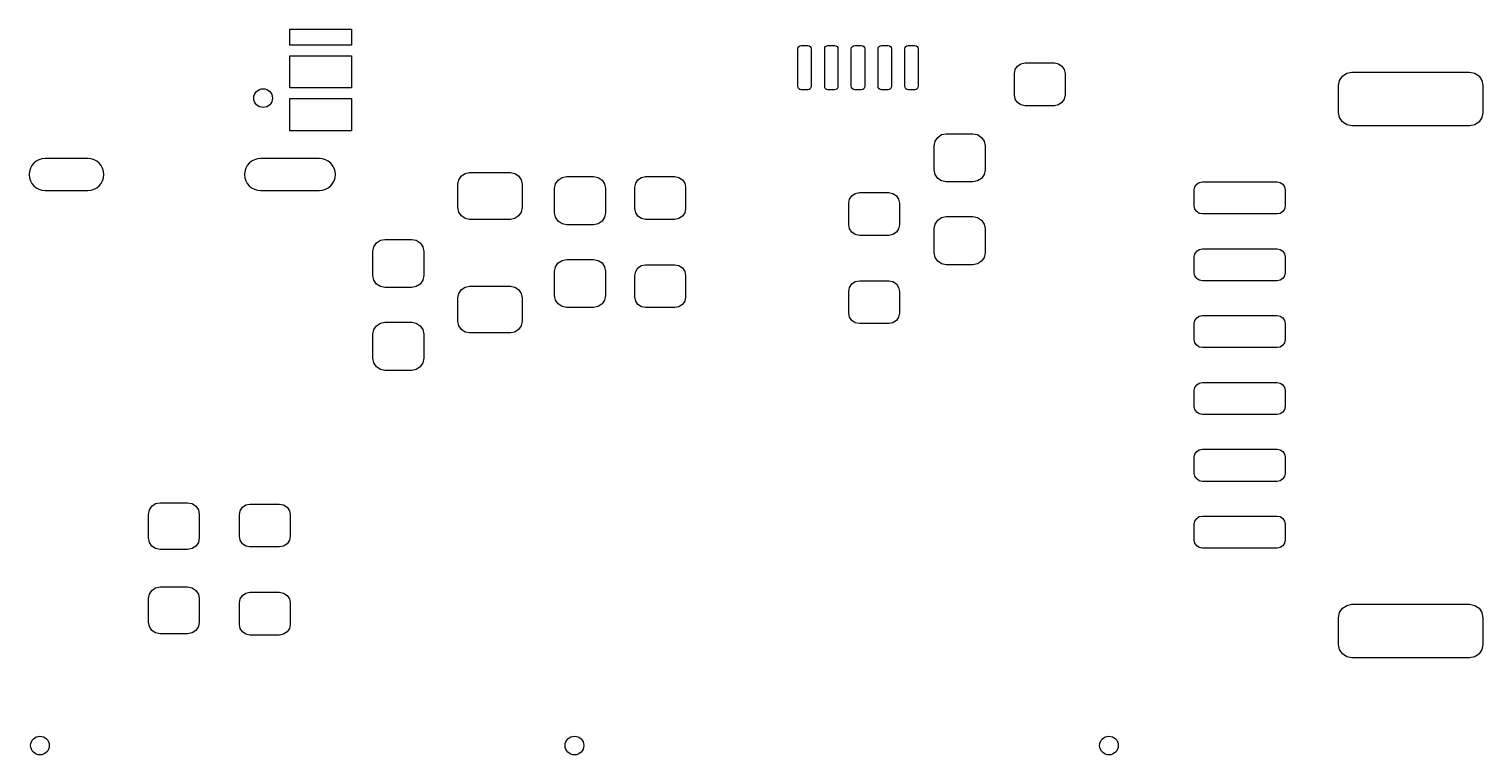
# Model space of a CAD drawing. Extents: x 5.43 to 6.5, y -4.55 to -3.35.
# Drawn here: x 5.429 to 6.5, y -4.547 to -4.012 of the extents above; entities that cross this region are included whole.
import ezdxf

# ---------------------------------------------------------------- set-up
doc = ezdxf.new("R2010")
doc.units = 0
doc.header["$MEASUREMENT"] = 0
doc.layers.add('BLACK', color=7, linetype='CONTINUOUS')

msp = doc.modelspace()

# ---------------------------------------------------------------- linework, layer by layer
at = {"layer": 'BLACK', "linetype": 'CONTINUOUS'}
for p, q in [((5.6209, -4.0243), (5.6209, -4.0125)), ((5.6209, -4.0125), (5.6662, -4.0125)), ((5.6662, -4.0125), (5.6662, -4.0243)), ((5.6662, -4.0243), (5.6209, -4.0243)), ((5.9951, -4.0271), (5.9953, -4.0261)), ((5.9953, -4.0261), (5.9958, -4.0253)), ((5.9958, -4.0253), (5.9966, -4.0248)), ((5.9966, -4.0248), (5.9975, -4.0246)), ((5.9975, -4.0246), (6.0025, -4.0246)), ((6.0025, -4.0246), (6.0034, -4.0248)), ((6.0034, -4.0248), (6.0042, -4.0253)), ((6.0042, -4.0253), (6.0047, -4.0261)), ((6.0047, -4.0261), (6.0049, -4.0271)), ((6.0148, -4.0271), (6.015, -4.0261)), ((6.015, -4.0261), (6.0155, -4.0253)), ((6.0155, -4.0253), (6.0163, -4.0248)), ((6.0163, -4.0248), (6.0172, -4.0246)), ((6.0172, -4.0246), (6.0221, -4.0246)), ((6.0221, -4.0246), (6.0231, -4.0248)), ((6.0231, -4.0248), (6.0239, -4.0253)), ((6.0239, -4.0253), (6.0244, -4.0261)), ((6.0244, -4.0261), (6.0246, -4.0271)), ((6.0344, -4.0271), (6.0346, -4.0261)), ((6.0346, -4.0261), (6.0352, -4.0253)), ((6.0352, -4.0253), (6.036, -4.0248)), ((6.036, -4.0248), (6.0369, -4.0246)), ((6.0369, -4.0246), (6.0418, -4.0246)), ((6.0418, -4.0246), (6.0428, -4.0248)), ((6.0428, -4.0248), (6.0436, -4.0253)), ((6.0436, -4.0253), (6.0441, -4.0261)), ((6.0441, -4.0261), (6.0443, -4.0271)), ((6.0541, -4.0271), (6.0543, -4.0261)), ((6.0543, -4.0261), (6.0549, -4.0253)), ((6.0549, -4.0253), (6.0557, -4.0248)), ((6.0557, -4.0248), (6.0566, -4.0246)), ((6.0566, -4.0246), (6.0615, -4.0246)), ((6.0615, -4.0246), (6.0625, -4.0248)), ((6.0625, -4.0248), (6.0633, -4.0253)), ((6.0633, -4.0253), (6.0638, -4.0261)), ((6.0638, -4.0261), (6.064, -4.0271)), ((6.0738, -4.0271), (6.074, -4.0261)), ((6.074, -4.0261), (6.0745, -4.0253)), ((6.0745, -4.0253), (6.0753, -4.0248)), ((6.0753, -4.0248), (6.0763, -4.0246)), ((6.0763, -4.0246), (6.0812, -4.0246)), ((6.0812, -4.0246), (6.0821, -4.0248)), ((6.0821, -4.0248), (6.0829, -4.0253)), ((6.0829, -4.0253), (6.0835, -4.0261)), ((6.0835, -4.0261), (6.0837, -4.0271)), ((5.6209, -4.0558), (5.6209, -4.0322)), ((5.6209, -4.0322), (5.6662, -4.0322)), ((5.6662, -4.0322), (5.6662, -4.0558)), ((5.9951, -4.0546), (5.9951, -4.0271)), ((6.0049, -4.0271), (6.0049, -4.0546)), ((6.0148, -4.0546), (6.0148, -4.0271)), ((6.0246, -4.0271), (6.0246, -4.0546)), ((6.0344, -4.0546), (6.0344, -4.0271)), ((6.0443, -4.0271), (6.0443, -4.0546)), ((6.0541, -4.0546), (6.0541, -4.0271)), ((6.064, -4.0271), (6.064, -4.0546)), ((6.0738, -4.0546), (6.0738, -4.0271)), ((6.0837, -4.0271), (6.0837, -4.0546)), ((6.1545, -4.0453), (6.1551, -4.0423)), ((6.1545, -4.061), (6.1545, -4.0453)), ((6.1551, -4.0423), (6.1568, -4.0397)), ((6.1568, -4.0397), (6.1594, -4.038)), ((6.1594, -4.038), (6.1624, -4.0374)), ((6.1624, -4.0374), (6.1841, -4.0374)), ((6.1841, -4.0374), (6.1871, -4.038)), ((6.1871, -4.038), (6.1896, -4.0397)), ((6.1896, -4.0397), (6.1913, -4.0423)), ((6.1913, -4.0423), (6.1919, -4.0453)), ((6.1919, -4.0453), (6.1919, -4.061)), ((6.3941, -4.0504), (6.3962, -4.0472)), ((6.3962, -4.0472), (6.3994, -4.045)), ((6.3994, -4.045), (6.4032, -4.0443)), ((6.4032, -4.0443), (6.4898, -4.0443)), ((6.4898, -4.0443), (6.4936, -4.045)), ((6.4936, -4.045), (6.4968, -4.0472)), ((6.4968, -4.0472), (6.4989, -4.0504)), ((5.6662, -4.0558), (5.6209, -4.0558)), ((5.9953, -4.0556), (5.9951, -4.0546)), ((5.9958, -4.0564), (5.9953, -4.0556)), ((5.9966, -4.0569), (5.9958, -4.0564)), ((5.9975, -4.0571), (5.9966, -4.0569)), ((6.0025, -4.0571), (5.9975, -4.0571)), ((6.0034, -4.0569), (6.0025, -4.0571)), ((6.0042, -4.0564), (6.0034, -4.0569)), ((6.0047, -4.0556), (6.0042, -4.0564)), ((6.0049, -4.0546), (6.0047, -4.0556)), ((6.015, -4.0556), (6.0148, -4.0546)), ((6.0155, -4.0564), (6.015, -4.0556)), ((6.0163, -4.0569), (6.0155, -4.0564)), ((6.0172, -4.0571), (6.0163, -4.0569)), ((6.0221, -4.0571), (6.0172, -4.0571)), ((6.0231, -4.0569), (6.0221, -4.0571)), ((6.0239, -4.0564), (6.0231, -4.0569)), ((6.0244, -4.0556), (6.0239, -4.0564)), ((6.0246, -4.0546), (6.0244, -4.0556)), ((6.0346, -4.0556), (6.0344, -4.0546)), ((6.0352, -4.0564), (6.0346, -4.0556)), ((6.036, -4.0569), (6.0352, -4.0564)), ((6.0369, -4.0571), (6.036, -4.0569)), ((6.0418, -4.0571), (6.0369, -4.0571)), ((6.0428, -4.0569), (6.0418, -4.0571)), ((6.0436, -4.0564), (6.0428, -4.0569)), ((6.0441, -4.0556), (6.0436, -4.0564)), ((6.0443, -4.0546), (6.0441, -4.0556)), ((6.0543, -4.0556), (6.0541, -4.0546)), ((6.0549, -4.0564), (6.0543, -4.0556)), ((6.0557, -4.0569), (6.0549, -4.0564)), ((6.0566, -4.0571), (6.0557, -4.0569)), ((6.0615, -4.0571), (6.0566, -4.0571)), ((6.0625, -4.0569), (6.0615, -4.0571)), ((6.0633, -4.0564), (6.0625, -4.0569)), ((6.0638, -4.0556), (6.0633, -4.0564)), ((6.064, -4.0546), (6.0638, -4.0556)), ((6.074, -4.0556), (6.0738, -4.0546)), ((6.0745, -4.0564), (6.074, -4.0556)), ((6.0753, -4.0569), (6.0745, -4.0564)), ((6.0763, -4.0571), (6.0753, -4.0569)), ((6.0812, -4.0571), (6.0763, -4.0571)), ((6.0821, -4.0569), (6.0812, -4.0571)), ((6.0829, -4.0564), (6.0821, -4.0569)), ((6.0835, -4.0556), (6.0829, -4.0564)), ((6.0837, -4.0546), (6.0835, -4.0556)), ((6.3933, -4.0541), (6.3941, -4.0504)), ((6.3933, -4.0738), (6.3933, -4.0541)), ((6.4989, -4.0504), (6.4996, -4.0541)), ((6.4996, -4.0541), (6.4996, -4.0738)), ((5.6209, -4.0873), (5.6209, -4.0637)), ((5.6209, -4.0637), (5.6662, -4.0637)), ((5.6662, -4.0637), (5.6662, -4.0873)), ((6.1551, -4.064), (6.1545, -4.061)), ((6.1568, -4.0666), (6.1551, -4.064)), ((6.1594, -4.0683), (6.1568, -4.0666)), ((6.1624, -4.0689), (6.1594, -4.0683)), ((6.1841, -4.0689), (6.1624, -4.0689)), ((6.1871, -4.0683), (6.1841, -4.0689)), ((6.1896, -4.0666), (6.1871, -4.0683)), ((6.1913, -4.064), (6.1896, -4.0666)), ((6.1919, -4.061), (6.1913, -4.064)), ((6.3941, -4.0776), (6.3933, -4.0738)), ((6.3962, -4.0808), (6.3941, -4.0776)), ((6.4989, -4.0776), (6.4968, -4.0808)), ((6.4996, -4.0738), (6.4989, -4.0776)), ((5.6662, -4.0873), (5.6209, -4.0873)), ((6.0981, -4.0922), (6.1009, -4.0902)), ((6.1009, -4.0902), (6.1043, -4.0896)), ((6.1043, -4.0896), (6.124, -4.0896)), ((6.124, -4.0896), (6.1274, -4.0902)), ((6.1274, -4.0902), (6.1303, -4.0922)), ((6.3994, -4.0829), (6.3962, -4.0808)), ((6.4032, -4.0837), (6.3994, -4.0829)), ((6.4898, -4.0837), (6.4032, -4.0837)), ((6.4936, -4.0829), (6.4898, -4.0837)), ((6.4968, -4.0808), (6.4936, -4.0829)), ((6.0955, -4.0984), (6.0961, -4.095)), ((6.0955, -4.1161), (6.0955, -4.0984)), ((6.0961, -4.095), (6.0981, -4.0922)), ((6.1303, -4.0922), (6.1322, -4.095)), ((6.1322, -4.095), (6.1329, -4.0984)), ((6.1329, -4.0984), (6.1329, -4.1161)), ((5.4721, -4.1078), (5.4406, -4.1078)), ((5.6426, -4.1078), (5.5993, -4.1078)), ((5.7454, -4.1234), (5.7472, -4.1206)), ((5.7472, -4.1206), (5.75, -4.1188)), ((5.75, -4.1188), (5.7533, -4.1181)), ((5.7533, -4.1181), (5.7834, -4.1181)), ((5.7834, -4.1181), (5.7867, -4.1188)), ((5.7867, -4.1188), (5.7894, -4.1206)), ((5.7894, -4.1206), (5.7913, -4.1234)), ((5.8185, -4.1237), (5.8214, -4.1217)), ((5.8214, -4.1217), (5.8248, -4.1211)), ((5.8248, -4.1211), (5.8445, -4.1211)), ((5.8445, -4.1211), (5.8479, -4.1217)), ((5.8479, -4.1217), (5.8508, -4.1237)), ((5.8773, -4.1234), (5.8799, -4.1217)), ((5.8799, -4.1217), (5.8829, -4.1211)), ((5.8829, -4.1211), (5.9045, -4.1211)), ((5.9045, -4.1211), (5.9075, -4.1217)), ((5.9075, -4.1217), (5.9101, -4.1234)), ((6.0961, -4.1195), (6.0955, -4.1161)), ((6.0981, -4.1224), (6.0961, -4.1195)), ((6.1009, -4.1243), (6.0981, -4.1224)), ((6.1303, -4.1224), (6.1274, -4.1243)), ((6.1322, -4.1195), (6.1303, -4.1224)), ((6.1329, -4.1161), (6.1322, -4.1195)), ((5.4406, -4.1314), (5.4721, -4.1314)), ((5.5993, -4.1314), (5.6426, -4.1314)), ((5.7447, -4.1267), (5.7454, -4.1234)), ((5.7447, -4.1439), (5.7447, -4.1267)), ((5.7913, -4.1234), (5.792, -4.1267)), ((5.792, -4.1267), (5.792, -4.1439)), ((5.8159, -4.1299), (5.8166, -4.1265)), ((5.8159, -4.1476), (5.8159, -4.1299)), ((5.8166, -4.1265), (5.8185, -4.1237)), ((5.8508, -4.1237), (5.8527, -4.1265)), ((5.8527, -4.1265), (5.8533, -4.1299)), ((5.8533, -4.1299), (5.8533, -4.1476)), ((5.875, -4.1289), (5.8756, -4.1259)), ((5.875, -4.1447), (5.875, -4.1289)), ((5.8756, -4.1259), (5.8773, -4.1234)), ((5.9101, -4.1234), (5.9118, -4.1259)), ((5.9118, -4.1259), (5.9124, -4.1289)), ((5.9124, -4.1289), (5.9124, -4.1447)), ((6.0348, -4.1352), (6.0373, -4.1335)), ((6.0373, -4.1335), (6.0404, -4.1329)), ((6.0404, -4.1329), (6.062, -4.1329)), ((6.062, -4.1329), (6.065, -4.1335)), ((6.065, -4.1335), (6.0676, -4.1352)), ((6.1043, -4.125), (6.1009, -4.1243)), ((6.124, -4.125), (6.1043, -4.125)), ((6.1274, -4.1243), (6.124, -4.125)), ((6.287, -4.1309), (6.2875, -4.1286)), ((6.287, -4.1427), (6.287, -4.1309)), ((6.2875, -4.1286), (6.2888, -4.1267)), ((6.2888, -4.1267), (6.2907, -4.1254)), ((6.2907, -4.1254), (6.293, -4.125)), ((6.293, -4.125), (6.3481, -4.125)), ((6.3481, -4.125), (6.3503, -4.1254)), ((6.3503, -4.1254), (6.3522, -4.1267)), ((6.3522, -4.1267), (6.3535, -4.1286)), ((6.3535, -4.1286), (6.354, -4.1309)), ((6.354, -4.1309), (6.354, -4.1427)), ((5.7454, -4.1472), (5.7447, -4.1439)), ((5.792, -4.1439), (5.7913, -4.1472)), ((6.0325, -4.1407), (6.0331, -4.1377)), ((6.0325, -4.1565), (6.0325, -4.1407)), ((6.0331, -4.1377), (6.0348, -4.1352)), ((6.0676, -4.1352), (6.0693, -4.1377)), ((6.0693, -4.1377), (6.0699, -4.1407)), ((6.0699, -4.1407), (6.0699, -4.1565)), ((6.2875, -4.145), (6.287, -4.1427)), ((6.354, -4.1427), (6.3535, -4.145)), ((5.7472, -4.15), (5.7454, -4.1472)), ((5.75, -4.1519), (5.7472, -4.15)), ((5.7533, -4.1526), (5.75, -4.1519)), ((5.7834, -4.1526), (5.7533, -4.1526)), ((5.7867, -4.1519), (5.7834, -4.1526)), ((5.7894, -4.15), (5.7867, -4.1519)), ((5.7913, -4.1472), (5.7894, -4.15)), ((5.8166, -4.151), (5.8159, -4.1476)), ((5.8185, -4.1539), (5.8166, -4.151)), ((5.8214, -4.1558), (5.8185, -4.1539)), ((5.8508, -4.1539), (5.8479, -4.1558)), ((5.8527, -4.151), (5.8508, -4.1539)), ((5.8533, -4.1476), (5.8527, -4.151)), ((5.8756, -4.1477), (5.875, -4.1447)), ((5.8773, -4.1503), (5.8756, -4.1477)), ((5.8799, -4.152), (5.8773, -4.1503)), ((5.8829, -4.1526), (5.8799, -4.152)), ((5.9045, -4.1526), (5.8829, -4.1526)), ((5.9075, -4.152), (5.9045, -4.1526)), ((5.9101, -4.1503), (5.9075, -4.152)), ((5.9118, -4.1477), (5.9101, -4.1503)), ((5.9124, -4.1447), (5.9118, -4.1477)), ((6.0961, -4.1561), (6.0981, -4.1532)), ((6.0981, -4.1532), (6.1009, -4.1513)), ((6.1009, -4.1513), (6.1043, -4.1506)), ((6.1043, -4.1506), (6.124, -4.1506)), ((6.124, -4.1506), (6.1274, -4.1513)), ((6.1274, -4.1513), (6.1303, -4.1532)), ((6.1303, -4.1532), (6.1322, -4.1561)), ((6.2888, -4.1469), (6.2875, -4.145)), ((6.2907, -4.1482), (6.2888, -4.1469)), ((6.293, -4.1486), (6.2907, -4.1482)), ((6.3481, -4.1486), (6.293, -4.1486)), ((6.3503, -4.1482), (6.3481, -4.1486)), ((6.3522, -4.1469), (6.3503, -4.1482)), ((6.3535, -4.145), (6.3522, -4.1469)), ((5.8248, -4.1565), (5.8214, -4.1558)), ((5.8445, -4.1565), (5.8248, -4.1565)), ((5.8479, -4.1558), (5.8445, -4.1565)), ((6.0331, -4.1595), (6.0325, -4.1565)), ((6.0348, -4.1621), (6.0331, -4.1595)), ((6.0373, -4.1638), (6.0348, -4.1621)), ((6.0404, -4.1644), (6.0373, -4.1638)), ((6.062, -4.1644), (6.0404, -4.1644)), ((6.065, -4.1638), (6.062, -4.1644)), ((6.0676, -4.1621), (6.065, -4.1638)), ((6.0693, -4.1595), (6.0676, -4.1621)), ((6.0699, -4.1565), (6.0693, -4.1595)), ((6.0955, -4.1594), (6.0961, -4.1561)), ((6.0955, -4.1772), (6.0955, -4.1594)), ((6.1322, -4.1561), (6.1329, -4.1594)), ((6.1329, -4.1594), (6.1329, -4.1772)), ((5.6821, -4.1762), (5.6828, -4.1728)), ((5.6821, -4.1939), (5.6821, -4.1762)), ((5.6828, -4.1728), (5.6847, -4.1699)), ((5.6847, -4.1699), (5.6876, -4.168)), ((5.6876, -4.168), (5.6909, -4.1673)), ((5.6909, -4.1673), (5.7106, -4.1673)), ((5.7106, -4.1673), (5.714, -4.168)), ((5.714, -4.168), (5.7169, -4.1699)), ((5.7169, -4.1699), (5.7188, -4.1728)), ((5.7188, -4.1728), (5.7195, -4.1762)), ((5.7195, -4.1762), (5.7195, -4.1939)), ((6.2875, -4.1779), (6.2888, -4.1759)), ((6.2888, -4.1759), (6.2907, -4.1747)), ((6.2907, -4.1747), (6.293, -4.1742)), ((6.293, -4.1742), (6.3481, -4.1742)), ((6.3481, -4.1742), (6.3503, -4.1747)), ((6.3503, -4.1747), (6.3522, -4.1759)), ((6.3522, -4.1759), (6.3535, -4.1779)), ((5.8166, -4.1876), (5.8185, -4.1847)), ((5.8185, -4.1847), (5.8214, -4.1828)), ((5.8214, -4.1828), (5.8248, -4.1821)), ((5.8248, -4.1821), (5.8445, -4.1821)), ((5.8445, -4.1821), (5.8479, -4.1828)), ((5.8479, -4.1828), (5.8508, -4.1847)), ((5.8508, -4.1847), (5.8527, -4.1876)), ((5.8773, -4.1883), (5.8799, -4.1866)), ((5.8799, -4.1866), (5.8829, -4.186)), ((5.8829, -4.186), (5.9045, -4.186)), ((5.9045, -4.186), (5.9075, -4.1866)), ((5.9075, -4.1866), (5.9101, -4.1883)), ((6.0961, -4.1806), (6.0955, -4.1772)), ((6.0981, -4.1834), (6.0961, -4.1806)), ((6.1009, -4.1853), (6.0981, -4.1834)), ((6.1043, -4.186), (6.1009, -4.1853)), ((6.124, -4.186), (6.1043, -4.186)), ((6.1274, -4.1853), (6.124, -4.186)), ((6.1303, -4.1834), (6.1274, -4.1853)), ((6.1322, -4.1806), (6.1303, -4.1834)), ((6.1329, -4.1772), (6.1322, -4.1806)), ((6.287, -4.1801), (6.2875, -4.1779)), ((6.287, -4.1919), (6.287, -4.1801)), ((6.3535, -4.1779), (6.354, -4.1801)), ((6.354, -4.1801), (6.354, -4.1919)), ((5.6828, -4.1973), (5.6821, -4.1939)), ((5.6847, -4.2002), (5.6828, -4.1973)), ((5.7188, -4.1973), (5.7169, -4.2002)), ((5.7195, -4.1939), (5.7188, -4.1973)), ((5.8159, -4.1909), (5.8166, -4.1876)), ((5.8159, -4.2087), (5.8159, -4.1909)), ((5.8527, -4.1876), (5.8533, -4.1909)), ((5.8533, -4.1909), (5.8533, -4.2087)), ((5.875, -4.1939), (5.8756, -4.1909)), ((5.875, -4.2096), (5.875, -4.1939)), ((5.8756, -4.1909), (5.8773, -4.1883)), ((5.9101, -4.1883), (5.9118, -4.1909)), ((5.9118, -4.1909), (5.9124, -4.1939)), ((5.9124, -4.1939), (5.9124, -4.2096)), ((6.2875, -4.1942), (6.287, -4.1919)), ((6.2888, -4.1961), (6.2875, -4.1942)), ((6.2907, -4.1974), (6.2888, -4.1961)), ((6.293, -4.1978), (6.2907, -4.1974)), ((6.3503, -4.1974), (6.3481, -4.1978)), ((6.3522, -4.1961), (6.3503, -4.1974)), ((6.3535, -4.1942), (6.3522, -4.1961)), ((6.354, -4.1919), (6.3535, -4.1942)), ((5.6876, -4.2021), (5.6847, -4.2002)), ((5.6909, -4.2028), (5.6876, -4.2021)), ((5.7106, -4.2028), (5.6909, -4.2028)), ((5.714, -4.2021), (5.7106, -4.2028)), ((5.7169, -4.2002), (5.714, -4.2021)), ((5.7447, -4.2104), (5.7454, -4.2071)), ((5.7454, -4.2071), (5.7472, -4.2043)), ((5.7472, -4.2043), (5.75, -4.2024)), ((5.75, -4.2024), (5.7533, -4.2018)), ((5.7533, -4.2018), (5.7834, -4.2018)), ((5.7834, -4.2018), (5.7867, -4.2024)), ((5.7867, -4.2024), (5.7894, -4.2043)), ((5.7894, -4.2043), (5.7913, -4.2071)), ((5.7913, -4.2071), (5.792, -4.2104)), ((6.0325, -4.2057), (6.0331, -4.2027)), ((6.0325, -4.2215), (6.0325, -4.2057)), ((6.0331, -4.2027), (6.0348, -4.2001)), ((6.0348, -4.2001), (6.0373, -4.1984)), ((6.0373, -4.1984), (6.0404, -4.1978)), ((6.0404, -4.1978), (6.062, -4.1978)), ((6.062, -4.1978), (6.065, -4.1984)), ((6.065, -4.1984), (6.0676, -4.2001)), ((6.0676, -4.2001), (6.0693, -4.2027)), ((6.0693, -4.2027), (6.0699, -4.2057)), ((6.0699, -4.2057), (6.0699, -4.2215)), ((6.3481, -4.1978), (6.293, -4.1978)), ((5.7447, -4.2276), (5.7447, -4.2104)), ((5.792, -4.2104), (5.792, -4.2276)), ((5.8166, -4.2121), (5.8159, -4.2087)), ((5.8185, -4.2149), (5.8166, -4.2121)), ((5.8214, -4.2168), (5.8185, -4.2149)), ((5.8248, -4.2175), (5.8214, -4.2168)), ((5.8445, -4.2175), (5.8248, -4.2175)), ((5.8479, -4.2168), (5.8445, -4.2175)), ((5.8508, -4.2149), (5.8479, -4.2168)), ((5.8527, -4.2121), (5.8508, -4.2149)), ((5.8533, -4.2087), (5.8527, -4.2121)), ((5.8756, -4.2127), (5.875, -4.2096)), ((5.8773, -4.2152), (5.8756, -4.2127)), ((5.8799, -4.2169), (5.8773, -4.2152)), ((5.8829, -4.2175), (5.8799, -4.2169)), ((5.9045, -4.2175), (5.8829, -4.2175)), ((5.9075, -4.2169), (5.9045, -4.2175)), ((5.9101, -4.2152), (5.9075, -4.2169)), ((5.9118, -4.2127), (5.9101, -4.2152)), ((5.9124, -4.2096), (5.9118, -4.2127)), ((5.6847, -4.2309), (5.6876, -4.229)), ((5.6876, -4.229), (5.6909, -4.2283)), ((5.6909, -4.2283), (5.7106, -4.2283)), ((5.7106, -4.2283), (5.714, -4.229)), ((5.714, -4.229), (5.7169, -4.2309)), ((5.7454, -4.2309), (5.7447, -4.2276)), ((5.792, -4.2276), (5.7913, -4.2309)), ((6.0331, -4.2245), (6.0325, -4.2215)), ((6.0348, -4.227), (6.0331, -4.2245)), ((6.0373, -4.2287), (6.0348, -4.227)), ((6.0404, -4.2293), (6.0373, -4.2287)), ((6.062, -4.2293), (6.0404, -4.2293)), ((6.065, -4.2287), (6.062, -4.2293)), ((6.0676, -4.227), (6.065, -4.2287)), ((6.0693, -4.2245), (6.0676, -4.227)), ((6.0699, -4.2215), (6.0693, -4.2245)), ((6.287, -4.2293), (6.2875, -4.2271)), ((6.287, -4.2411), (6.287, -4.2293)), ((6.2875, -4.2271), (6.2888, -4.2252)), ((6.2888, -4.2252), (6.2907, -4.2239)), ((6.2907, -4.2239), (6.293, -4.2234)), ((6.293, -4.2234), (6.3481, -4.2234)), ((6.3481, -4.2234), (6.3503, -4.2239)), ((6.3503, -4.2239), (6.3522, -4.2252)), ((6.3522, -4.2252), (6.3535, -4.2271)), ((6.3535, -4.2271), (6.354, -4.2293)), ((6.354, -4.2293), (6.354, -4.2411)), ((5.6821, -4.2372), (5.6828, -4.2338)), ((5.6821, -4.2549), (5.6821, -4.2372)), ((5.6828, -4.2338), (5.6847, -4.2309)), ((5.7169, -4.2309), (5.7188, -4.2338)), ((5.7188, -4.2338), (5.7195, -4.2372)), ((5.7195, -4.2372), (5.7195, -4.2549)), ((5.7472, -4.2337), (5.7454, -4.2309)), ((5.75, -4.2356), (5.7472, -4.2337)), ((5.7533, -4.2362), (5.75, -4.2356)), ((5.7834, -4.2362), (5.7533, -4.2362)), ((5.7867, -4.2356), (5.7834, -4.2362)), ((5.7894, -4.2337), (5.7867, -4.2356)), ((5.7913, -4.2309), (5.7894, -4.2337)), ((6.2875, -4.2434), (6.287, -4.2411)), ((6.2888, -4.2453), (6.2875, -4.2434)), ((6.2907, -4.2466), (6.2888, -4.2453)), ((6.293, -4.247), (6.2907, -4.2466)), ((6.3481, -4.247), (6.293, -4.247)), ((6.3503, -4.2466), (6.3481, -4.247)), ((6.3522, -4.2453), (6.3503, -4.2466)), ((6.3535, -4.2434), (6.3522, -4.2453)), ((6.354, -4.2411), (6.3535, -4.2434)), ((5.6828, -4.2583), (5.6821, -4.2549)), ((5.6847, -4.2612), (5.6828, -4.2583)), ((5.6876, -4.2631), (5.6847, -4.2612)), ((5.7169, -4.2612), (5.714, -4.2631)), ((5.7188, -4.2583), (5.7169, -4.2612)), ((5.7195, -4.2549), (5.7188, -4.2583)), ((5.6909, -4.2638), (5.6876, -4.2631)), ((5.7106, -4.2638), (5.6909, -4.2638)), ((5.714, -4.2631), (5.7106, -4.2638)), ((6.2907, -4.2731), (6.293, -4.2726)), ((6.293, -4.2726), (6.3481, -4.2726)), ((6.3481, -4.2726), (6.3503, -4.2731)), ((6.287, -4.2785), (6.2875, -4.2763)), ((6.287, -4.2904), (6.287, -4.2785)), ((6.2875, -4.2763), (6.2888, -4.2744)), ((6.2888, -4.2744), (6.2907, -4.2731)), ((6.3503, -4.2731), (6.3522, -4.2744)), ((6.3522, -4.2744), (6.3535, -4.2763)), ((6.3535, -4.2763), (6.354, -4.2785)), ((6.354, -4.2785), (6.354, -4.2904)), ((6.2875, -4.2926), (6.287, -4.2904)), ((6.2888, -4.2945), (6.2875, -4.2926)), ((6.3535, -4.2926), (6.3522, -4.2945)), ((6.354, -4.2904), (6.3535, -4.2926)), ((6.2907, -4.2958), (6.2888, -4.2945)), ((6.293, -4.2963), (6.2907, -4.2958)), ((6.3481, -4.2963), (6.293, -4.2963)), ((6.3503, -4.2958), (6.3481, -4.2963)), ((6.3522, -4.2945), (6.3503, -4.2958)), ((6.287, -4.3278), (6.2875, -4.3255)), ((6.2875, -4.3255), (6.2888, -4.3236)), ((6.2888, -4.3236), (6.2907, -4.3223)), ((6.2907, -4.3223), (6.293, -4.3219)), ((6.293, -4.3219), (6.3481, -4.3219)), ((6.3481, -4.3219), (6.3503, -4.3223)), ((6.3503, -4.3223), (6.3522, -4.3236)), ((6.3522, -4.3236), (6.3535, -4.3255)), ((6.3535, -4.3255), (6.354, -4.3278)), ((6.287, -4.3396), (6.287, -4.3278)), ((6.354, -4.3278), (6.354, -4.3396)), ((6.2875, -4.3418), (6.287, -4.3396)), ((6.2888, -4.3437), (6.2875, -4.3418)), ((6.2907, -4.345), (6.2888, -4.3437)), ((6.293, -4.3455), (6.2907, -4.345)), ((6.3481, -4.3455), (6.293, -4.3455)), ((6.3503, -4.345), (6.3481, -4.3455)), ((6.3522, -4.3437), (6.3503, -4.345)), ((6.3535, -4.3418), (6.3522, -4.3437)), ((6.354, -4.3396), (6.3535, -4.3418)), ((5.5167, -4.3698), (5.5174, -4.3665)), ((5.5174, -4.3665), (5.5193, -4.3637)), ((5.5193, -4.3637), (5.522, -4.3619)), ((5.522, -4.3619), (5.5253, -4.3612)), ((5.5253, -4.3612), (5.5455, -4.3612)), ((5.5455, -4.3612), (5.5488, -4.3619)), ((5.5488, -4.3619), (5.5516, -4.3637)), ((5.5516, -4.3637), (5.5535, -4.3665)), ((5.5535, -4.3665), (5.5541, -4.3698)), ((5.5837, -4.3701), (5.5843, -4.3671)), ((5.5843, -4.3671), (5.586, -4.3645)), ((5.586, -4.3645), (5.5885, -4.3628)), ((5.5885, -4.3628), (5.5915, -4.3622)), ((5.5915, -4.3622), (5.6132, -4.3622)), ((5.6132, -4.3622), (5.6162, -4.3628)), ((5.6162, -4.3628), (5.6188, -4.3645)), ((5.6188, -4.3645), (5.6205, -4.3671)), ((5.6205, -4.3671), (5.6211, -4.3701)), ((5.5167, -4.3871), (5.5167, -4.3698)), ((5.5541, -4.3698), (5.5541, -4.3871)), ((5.5837, -4.3858), (5.5837, -4.3701)), ((5.6211, -4.3701), (5.6211, -4.3858)), ((6.287, -4.377), (6.2875, -4.3747)), ((6.287, -4.3888), (6.287, -4.377)), ((6.2875, -4.3747), (6.2888, -4.3728)), ((6.2888, -4.3728), (6.2907, -4.3715)), ((6.2907, -4.3715), (6.293, -4.3711)), ((6.293, -4.3711), (6.3481, -4.3711)), ((6.3481, -4.3711), (6.3503, -4.3715)), ((6.3503, -4.3715), (6.3522, -4.3728)), ((6.3522, -4.3728), (6.3535, -4.3747)), ((6.3535, -4.3747), (6.354, -4.377)), ((6.354, -4.377), (6.354, -4.3888)), ((5.5174, -4.3904), (5.5167, -4.3871)), ((5.5193, -4.3931), (5.5174, -4.3904)), ((5.5535, -4.3904), (5.5516, -4.3931)), ((5.5541, -4.3871), (5.5535, -4.3904)), ((5.5843, -4.3888), (5.5837, -4.3858)), ((5.586, -4.3914), (5.5843, -4.3888)), ((5.6205, -4.3888), (5.6188, -4.3914)), ((5.6211, -4.3858), (5.6205, -4.3888)), ((6.2875, -4.391), (6.287, -4.3888)), ((6.354, -4.3888), (6.3535, -4.391)), ((5.522, -4.395), (5.5193, -4.3931)), ((5.5253, -4.3957), (5.522, -4.395)), ((5.5455, -4.3957), (5.5253, -4.3957)), ((5.5488, -4.395), (5.5455, -4.3957)), ((5.5516, -4.3931), (5.5488, -4.395)), ((5.5885, -4.3931), (5.586, -4.3914)), ((5.5915, -4.3937), (5.5885, -4.3931)), ((5.6132, -4.3937), (5.5915, -4.3937)), ((5.6162, -4.3931), (5.6132, -4.3937)), ((5.6188, -4.3914), (5.6162, -4.3931)), ((6.2888, -4.393), (6.2875, -4.391)), ((6.2907, -4.3942), (6.2888, -4.393)), ((6.293, -4.3947), (6.2907, -4.3942)), ((6.3481, -4.3947), (6.293, -4.3947)), ((6.3503, -4.3942), (6.3481, -4.3947)), ((6.3522, -4.393), (6.3503, -4.3942)), ((6.3535, -4.391), (6.3522, -4.393)), ((5.5167, -4.4318), (5.5174, -4.4285)), ((5.5167, -4.4491), (5.5167, -4.4318)), ((5.5174, -4.4285), (5.5193, -4.4258)), ((5.5193, -4.4258), (5.522, -4.4239)), ((5.522, -4.4239), (5.5253, -4.4232)), ((5.5253, -4.4232), (5.5455, -4.4232)), ((5.5455, -4.4232), (5.5488, -4.4239)), ((5.5488, -4.4239), (5.5516, -4.4258)), ((5.5516, -4.4258), (5.5535, -4.4285)), ((5.5535, -4.4285), (5.5541, -4.4318)), ((5.5541, -4.4318), (5.5541, -4.4491)), ((5.5837, -4.435), (5.5843, -4.432)), ((5.5843, -4.432), (5.586, -4.4295)), ((5.586, -4.4295), (5.5885, -4.4278)), ((5.5885, -4.4278), (5.5915, -4.4272)), ((5.5915, -4.4272), (5.6132, -4.4272)), ((5.6132, -4.4272), (5.6162, -4.4278)), ((5.6162, -4.4278), (5.6188, -4.4295)), ((5.6188, -4.4295), (5.6205, -4.432)), ((5.6205, -4.432), (5.6211, -4.435)), ((5.5837, -4.4508), (5.5837, -4.435)), ((5.6211, -4.435), (5.6211, -4.4508)), ((6.3933, -4.4459), (6.3941, -4.4421)), ((6.3941, -4.4421), (6.3962, -4.4389)), ((6.3962, -4.4389), (6.3994, -4.4368)), ((6.3994, -4.4368), (6.4032, -4.436)), ((6.4032, -4.436), (6.4898, -4.436)), ((6.4898, -4.436), (6.4936, -4.4368)), ((6.4936, -4.4368), (6.4968, -4.4389)), ((6.4968, -4.4389), (6.4989, -4.4421)), ((6.4989, -4.4421), (6.4996, -4.4459)), ((5.5174, -4.4524), (5.5167, -4.4491)), ((5.5193, -4.4552), (5.5174, -4.4524)), ((5.5535, -4.4524), (5.5516, -4.4552)), ((5.5541, -4.4491), (5.5535, -4.4524)), ((5.5843, -4.4538), (5.5837, -4.4508)), ((5.586, -4.4564), (5.5843, -4.4538)), ((5.6205, -4.4538), (5.6188, -4.4564)), ((5.6211, -4.4508), (5.6205, -4.4538)), ((6.3933, -4.4656), (6.3933, -4.4459)), ((6.4996, -4.4459), (6.4996, -4.4656)), ((5.522, -4.457), (5.5193, -4.4552)), ((5.5253, -4.4577), (5.522, -4.457)), ((5.5455, -4.4577), (5.5253, -4.4577)), ((5.5488, -4.457), (5.5455, -4.4577)), ((5.5516, -4.4552), (5.5488, -4.457)), ((5.5885, -4.4581), (5.586, -4.4564)), ((5.5915, -4.4587), (5.5885, -4.4581)), ((5.6132, -4.4587), (5.5915, -4.4587)), ((5.6162, -4.4581), (5.6132, -4.4587)), ((5.6188, -4.4564), (5.6162, -4.4581)), ((6.3941, -4.4693), (6.3933, -4.4656)), ((6.3962, -4.4725), (6.3941, -4.4693)), ((6.3994, -4.4746), (6.3962, -4.4725)), ((6.4032, -4.4754), (6.3994, -4.4746)), ((6.4898, -4.4754), (6.4032, -4.4754)), ((6.4936, -4.4746), (6.4898, -4.4754)), ((6.4968, -4.4725), (6.4936, -4.4746)), ((6.4989, -4.4693), (6.4968, -4.4725)), ((6.4996, -4.4656), (6.4989, -4.4693))]:
    msp.add_line(p, q, dxfattribs=at)
at = {"layer": 'BLACK'}
for centre in [(5.6012, -4.0633), (5.4368, -4.54), (5.8305, -4.54), (6.2242, -4.54)]:
    msp.add_circle(centre, 0.00689, dxfattribs=at)
for centre, start, end in [((5.4406, -4.1196), 90, 270), ((5.4721, -4.1196), -90, 90), ((5.5993, -4.1196), 90, 270), ((5.6426, -4.1196), -90, 90)]:
    msp.add_arc(centre, 0.0118, start, end, dxfattribs=at)

doc.saveas('drawing.dxf')
